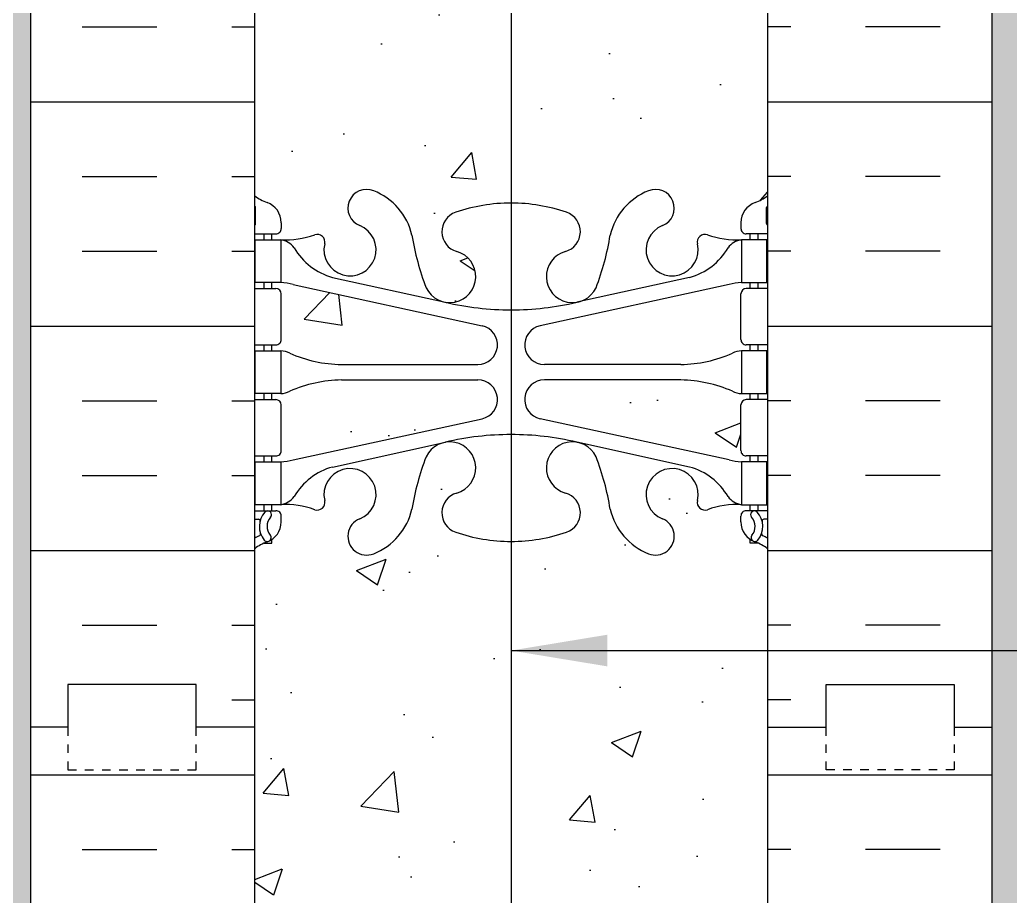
# Model space of a CAD drawing. Header units: inches. Extents: x -9 to 44, y 201.4 to 266.9.
# Drawn here: x 11.52 to 23.11, y 226.96 to 237.21 of the extents above; entities that cross this region are included whole.
import ezdxf

# ---------------------------------------------------------------- set-up
doc = ezdxf.new("R2010")
doc.units = ezdxf.units.IN
doc.header["$LTSCALE"] = 0.5
doc.header["$MEASUREMENT"] = 0
doc.linetypes.add('DASHED2', pattern=[0.375, 0.25, -0.125])
for name, color, linetype in [('HATCH', 12, 'Continuous'), ('line25', 2, 'Continuous'), ('LINE3', 3, 'Continuous'), ('LINE50', 5, 'Continuous'), ('LINE9', 9, 'Continuous'), ('TEXT', 4, 'Continuous'), ('Web_Edge', 9, 'Continuous')]:
    doc.layers.add(name, color=color, linetype=linetype)
doc.styles.add('DIM', font='romans.shx', dxfattribs={"width": 0.7})
doc.dimstyles.new('ext', dxfattribs={"dimscale": 12, "dimtxt": 0.09375, "dimasz": 0.09375, "dimexe": 0.09375, "dimexo": 0.0625, "dimgap": 0.0625, "dimtad": 0, "dimjust": 1, "dimdec": 1, "dimzin": 3, "dimdsep": 46, "dimlunit": 4, "dimtxsty": 'DIM', "dimcen": 0.09, "dimdle": 0.09375, "dimclrt": 4, "dimadec": 0, "dimazin": 0, "dimtfac": 1, "dimtdec": 1, "dimtmove": 2, "dimatfit": 3, "dimfxl": 0, "dimfrac": 2, "dimtolj": 1, "dimtzin": 0, "dimarcsym": 0})
pattern_1 = [(50, (0, 0), (3.586300913003767, -0.3137606749129755), [0.375, -4.125]), (355, (0, 0), (-0.693756668065, 3.760960668500059), [0.3, -3.3]), (100.4514, (0.2988584, -0.0261467), (2.892546908570108, 3.447197710304768), [0.31870095, -3.50571056]), (46.18420000000001, (0, 1), (5.336205243128222, -0.8275950716450904), [0.5625, -6.1875]), (96.6356, (0.444683725, 0.931033465), (4.673313527743517, 4.870589354502209), [0.47805144, -5.258565]), (351.1842, (0, 1), (4.673309725668136, 4.870593004626623), [0.45, -4.95]), (21, (0.5, 0.75), (2.984535260592308, -2.013094453326694), [0.375, -4.125]), (326.0000000000001, (0.5, 0.75), (1.216576659607909, 3.625750225234265), [0.3, -3.3]), (71.4514, (0.748711165, 0.58224197), (4.20111314290745, 1.612652483549762), [0.31870095, -3.50571056]), (37.50000000000001, (0, 0), (0.06079927658645334, 1.664469269156557), [0, -3.26, 0, -3.35, 0, -3.3125]), (7.499999999999999, (0, 0), (1.315347687210743, 1.972058559411801), [0, -1.91, 0, -3.185, 0, -1.2625]), (327.5, (-1.115, 0), (2.669112180862045, -0.112774358671899), [0, -1.25, 0, -3.9, 0, -5.175]), (317.5, (-1.615, 0), (2.915930846711931, 0.5005249116615882), [0, -1.625, 0, -2.59, 0, -3.675])]

msp = doc.modelspace()

# ---------------------------------------------------------------- hatches: boundary and pattern name
at = {"layer": 'HATCH'}
h = msp.add_hatch(dxfattribs=at)
h.set_pattern_fill('INSUL', color=256, scale=7, style=0)
h.set_pattern_definition([(0, (0, 0), (0, 2.625), []), (0, (0, 0.875), (0, 2.625), [0.875, -0.875]), (0, (0, 1.75), (0, 2.625), [0.875, -0.875])])
h.paths.add_polyline_path([(14.2716874143037, 246.9325001422332), (13.5841874143037, 246.9325001422332), (13.5841874143037, 246.4325001422332), (12.0841874143037, 246.4325001422332), (12.0841874143037, 246.9325001422332), (11.6466874143037, 246.9325001422332), (11.6466874143037, 245.1386400803968), (13.32397623604494, 245.1385816268211), (13.54822158977237, 245.0574232293388), (13.32435109384077, 244.9762050959311), (11.6466874143037, 244.9762380413659), (11.6466874143037, 228.9325001422332), (12.0841874143037, 228.9325001422332), (12.0841874143037, 229.4325001422332), (13.5841874143037, 229.4325001422332), (13.5841874143037, 228.9325001422332), (14.2716874143037, 228.9325001422332)])
h.paths.add_polyline_path([(11.6466874143037, 221.4962913877395), (14.2716874143037, 221.4962913877395), (14.2716874143037, 228.9325001422332), (13.5841874143037, 228.9325001422332), (13.5841874143037, 228.4325001422332), (12.0841874143037, 228.4325001422332), (12.0841874143037, 228.9325001422332), (11.6466874143037, 228.9325001422332)])
h = msp.add_hatch(dxfattribs=at)
h.set_pattern_fill('INSUL', color=256, scale=7, style=0)
h.set_pattern_definition([(179.9999999999556, (34.54337482842845, -1.338662514172029e-11), (2.032864111499763e-12, 2.625), []), (179.9999999999556, (34.54337482842913, 0.8749999999866134), (2.032864111499763e-12, 2.625), [0.875, -0.875]), (179.9999999999556, (34.54337482842981, 1.749999999986613), (2.032864111499763e-12, 2.625), [0.875, -0.875])])
h.paths.add_polyline_path([(20.27168741431599, 246.9325001422309), (20.95918741431599, 246.9325001422303), (20.9591874143156, 246.4325001422303), (22.4591874143156, 246.4325001422291), (22.45918741431598, 246.9325001422291), (22.89668741431598, 246.9325001422288), (22.8966874143146, 245.1386400803925), (21.21939859257336, 245.1385816268181), (20.99515323884587, 245.0574232293359), (21.2190237347774, 244.9762050959281), (22.89668741431447, 244.9762380413615), (22.89668741430205, 228.9325001422288), (22.45918741430205, 228.9325001422292), (22.45918741430243, 229.4325001422292), (20.95918741430243, 229.4325001422303), (20.95918741430205, 228.9325001422303), (20.27168741430205, 228.9325001422308)])
h.paths.add_polyline_path([(22.89668741429629, 221.4962913877351), (20.27168741429629, 221.4962913877372), (20.27168741430205, 228.9325001422309), (20.95918741430205, 228.9325001422303), (20.95918741430166, 228.4325001422303), (22.45918741430166, 228.4325001422291), (22.45918741430205, 228.9325001422291), (22.89668741430205, 228.9325001422288)])
h = msp.add_hatch(dxfattribs=at)
h.set_pattern_fill('AR-CONC', color=256, scale=0.5, style=0)
h.set_pattern_definition(pattern_1)
h.paths.add_polyline_path([(17.66081619905147, 232.9963273977665, 0.8972920715073299), (17.61144867134801, 232.5416880263099), (19.82268391800592, 232.0601300712912, 0.03653717785633356), (19.96668379417481, 232.0363273977668), (20.07168379412663, 232.0363273977668), (20.07168379412208, 232.1063273977667), (20.02418379416697, 232.1063273977666, -0.414213562373095), (19.96168379416697, 232.1688273977666), (19.96168379416697, 232.7038273977667, -0.4142135623730952), (20.02418379416697, 232.7663273977667), (20.07168379407933, 232.7663273977667), (20.07168379407479, 232.8363273977666), (19.97492930426334, 232.8363273977666, -0.134255935340447), (19.86308165161604, 232.8646564238029, 0.09784354240386217), (19.25695783408743, 232.9963273977666)])
h.paths.add_polyline_path([(17.61144867134801, 233.6309667692234, 0.8972920715104113), (17.66081619905147, 233.1763273977665), (19.25695783408976, 233.1763273977666, 0.09784354240360632), (19.86308165161667, 233.3079983717307, -0.1342559353395519), (19.97492930426329, 233.3363273977666), (20.0716837940425, 233.3363273977666), (20.07168379403795, 233.4063273977667), (20.02418379416697, 233.4063273977667, -0.414213562375226), (19.96168379416652, 233.4688273977667), (19.96168379416652, 234.0038273977667, -0.4142135623730952), (20.02418379416652, 234.0663273977667), (20.0716837939952, 234.0663273977667), (20.07168379399066, 234.1363273977666), (19.96668379417581, 234.1363273977666, 0.03653717785723123), (19.8226839180034, 234.1125247242415)])
h.paths.add_polyline_path([(16.88255862955596, 233.1763273977665, 0.8972920715104126), (16.93192615725941, 233.6309667692234), (14.7206909106015, 234.112524724242, 0.03653717785652821), (14.57669103443185, 234.1363273977666), (14.47169103461677, 234.1363273977666), (14.47169103461222, 234.0663273977667), (14.51919103444091, 234.0663273977667, -0.4142135623730952), (14.58169103444091, 234.0038273977667), (14.58169103444091, 233.4688273977667, -0.414213562375226), (14.51919103444045, 233.4063273977667), (14.47169103456947, 233.4063273977666), (14.47169103456493, 233.3363273977666), (14.56844552434446, 233.3363273977666, -0.1342559353400082), (14.68029317699139, 233.3079983717303, 0.09784354240385121), (15.28641699451993, 233.1763273977666)])
h.paths.add_polyline_path([(16.93192615725941, 232.5416880263099, 0.8972920715073299), (16.88255862955596, 232.9963273977665), (15.28641699451767, 232.9963273977666, 0.09784354240360385), (14.68029317699077, 232.8646564238025, -0.1342559353395025), (14.56844552434419, 232.8363273977666), (14.47169103453264, 232.8363273977666), (14.47169103452809, 232.7663273977666), (14.51919103444045, 232.7663273977667, -0.4142135623730952), (14.58169103444045, 232.7038273977667), (14.58169103444045, 232.1688273977666, -0.414213562373095), (14.51919103444045, 232.1063273977666), (14.47169103448535, 232.1063273977666), (14.4716910344808, 232.0363273977667), (14.57669103443261, 232.0363273977668, 0.0365371778570482), (14.72069091060429, 232.0601300712918)])
h.paths.add_polyline_path([(17.27168743117547, 240.7993591515648, -0.08275514959355061), (16.62309425593201, 240.9074482353446, -0.73559254223467), (16.6358791263668, 241.3654948124846, 0.9554715930981074), (16.49759514240059, 241.9589647477725), (16.47797681042085, 241.9546533550669, 0.223253087072501), (16.27764902704272, 241.7897995041324, 0.05315652255498755), (16.111809572825, 241.1757178722162, -0.2443795113559491), (15.66340170001807, 240.6549609677652, -1), (15.49997312858916, 241.0634840418269, 2.182094824738835), (15.08989297472422, 241.276393473276, -0.6014354320977948), (14.97038950449871, 241.1715101308527, 0.1004604156424614), (14.57669103443015, 241.2286728866998), (14.47169103464996, 241.2286728866997), (14.47169103465451, 241.1586728866997), (14.51919103444, 241.1586728866997, -0.4142135623864142), (14.58169103444, 241.0961728866969), (14.58169103443636, 241.0286728866807, -0.317837245170933), (14.41502436777303, 240.7929706263054, 0.08241458984435955), (14.2716874143037, 240.7138641497363), (14.2716874143037, 235.1511361347301, 0.08241458984435009), (14.41502436777301, 235.0720296581609, -0.3178372451770838), (14.58169103443636, 234.8363273977801), (14.58169103444, 234.7688273977695, -0.4142135623864142), (14.51919103444, 234.7063273977666), (14.47169103465451, 234.7063273977666), (14.47169103464996, 234.6363273977666), (14.5766910344302, 234.6363273977666, 0.100460415642616), (14.97038950449933, 234.6934901536139, -0.6014354320937474), (15.08989297472407, 234.5886068111904, 2.182094824737791), (15.49997312858923, 234.8015162426395, -1), (15.6634017000181, 235.2100393167011, -0.2443795113575919), (16.11180957282607, 234.6892824122456, 0.05315652255460317), (16.27764902704266, 234.0752007803338, 0.2232530870729076), (16.47797681042134, 233.9103469293994), (16.49759514237331, 233.9060355366998, 0.9554715931262864), (16.63587912636703, 234.4995054719822, -0.7355925422339569), (16.62309425593291, 234.9575520491221, -0.08275514892821964), (17.27168742588999, 235.0656411329015)])
h.paths.add_polyline_path([(20.2716874143037, 240.7138641497363, 0.08241458984434617), (20.1283504608344, 240.7929706263054, -0.317837245177038), (19.96168379417107, 241.0286728866863), (19.96168379416743, 241.0961728866969, -0.4142135623864142), (20.02418379416743, 241.1586728866997), (20.07168379395291, 241.1586728866997), (20.07168379395746, 241.2286728866998), (19.96668379417711, 241.2286728866998, 0.1004604156425892), (19.57298532410809, 241.1715101308524, -0.6014354320938642), (19.45348185388335, 241.276393473276, 2.182094824737785), (19.0434017000182, 241.0634840418269, -1), (18.87997312858933, 240.6549609677652, -0.244379511357592), (18.43156525578136, 241.1757178722208, 0.0531565225546031), (18.26572580156477, 241.7897995041326, 0.2232530870728768), (18.06539801818611, 241.9546533550669), (18.04577968623395, 241.9589647477666, 0.9554715931257719), (17.90749570224041, 241.3654948124841, -0.7355925422341094), (17.92028057267452, 240.9074482353442, -0.08275514534660662), (17.27168743117547, 240.7993591515648), (17.27168742588999, 235.0656411329015, -0.08275514601193315), (17.92028057267541, 234.9575520491218, -0.7355925422346679), (17.90749570224063, 234.4995054719818, 0.9554715930981356), (18.04577968620685, 233.9060355366938), (18.06539801818655, 233.9103469293995, 0.2232530870725242), (18.26572580156471, 234.0752007803339, 0.05315652255498299), (18.43156525578242, 234.6892824122501, -0.2443795113559711), (18.87997312858937, 235.2100393167011, -1), (19.04340170001826, 234.8015162426395, 2.182094824738853), (19.45348185388321, 234.5886068111903, -0.6014354320978721), (19.57298532410873, 234.6934901536137, 0.1004604156424578), (19.96668379417727, 234.6363273977666), (20.07168379395747, 234.6363273977666), (20.07168379395291, 234.7063273977666), (20.02418379416743, 234.7063273977666, -0.4142135623864142), (19.96168379416743, 234.7688273977695), (19.96168379417107, 234.8363273977857, -0.3178372451709339), (20.12835046083439, 235.0720296581609, 0.08241458984433751), (20.2716874143037, 235.1511361347301)])
h = msp.add_hatch(dxfattribs=at)
h.set_pattern_fill('AR-SAND', color=256, scale=0.25, style=0)
h.set_pattern_definition([(37.50000000000001, (0, 0), (-0.01574833952740204, 0.4817059422532897), [0, -0.38, 0, -0.425, 0, -0.40625]), (7.499999999999999, (0, 0), (0.4424441763169318, 0.7055365163074351), [0, -0.205, 0, -0.3425, 0, -0.13125]), (327.5, (-0.3075, 0), (0.7785354654378738, 0.001414763384241124), [0, -0.125, 0, -0.45, 0, -0.5875]), (317.5, (-0.3075, 0), (0.7515316511430733, 0.2194188912335623), [0, -0.0625, 0, -0.295, 0, -0.3375])])
h.paths.add_polyline_path([(11.14668741430364, 221.4962913877395), (11.6466874143037, 221.4962913877395), (11.6466874143037, 241.5775393157304), (11.14668741430368, 241.5775393157304)])
h = msp.add_hatch(dxfattribs=at)
h.set_pattern_fill('AR-SAND', color=256, scale=0.25, style=0)
h.set_pattern_definition([(142.5, (34.5433748286074, 0), (0.01574833952740204, 0.4817059422532897), [0, -0.38, 0, -0.425, 0, -0.40625]), (172.5, (34.5433748286074, 0), (-0.4424441763169318, 0.7055365163074351), [0, -0.205, 0, -0.3425, 0, -0.13125]), (212.5, (34.8508748286074, 0), (-0.7785354654378738, 0.001414763384241124), [0, -0.125, 0, -0.45, 0, -0.5875]), (222.5, (34.8508748286074, 0), (-0.7515316511430733, 0.2194188912335623), [0, -0.0625, 0, -0.295, 0, -0.3375])])
h.paths.add_polyline_path([(23.39668741430376, 221.4962913877395), (22.8966874143037, 221.4962913877395), (22.8966874143037, 241.5775393157304), (23.39668741430372, 241.5775393157304)])
h = msp.add_hatch(dxfattribs=at)
h.set_pattern_fill('AR-CONC', color=256, scale=0.5, style=0)
h.set_pattern_definition(pattern_1)
h.paths.add_polyline_path([(18.43156525578136, 223.1757178722208, 0.0531565225546031), (18.26572580156477, 223.7897995041326, 0.2232530870728768), (18.06539801818611, 223.9546533550669), (18.04577968623395, 223.9589647477666, 0.9554715931257719), (17.90749570224041, 223.3654948124841, -0.7355925422341086), (17.92028057267452, 222.9074482353442, -0.08275514743491538), (17.27168741458263, 222.7993591515648), (17.27168741430325, 222.4962913877395), (17.27168741430325, 221.4962913877395), (17.27168741430325, 220.4962913877395), (18.27168741430324, 221.4962913877395), (20.2716874143037, 221.4962913877395), (20.2716874143037, 222.7138641497363, 0.08241458984435192), (20.1283504608344, 222.7929706263054, -0.3178372451770381), (19.96168379417107, 223.0286728866863), (19.96168379416743, 223.0961728866969, -0.4142135623864142), (20.02418379416743, 223.1586728866997), (20.07168379395291, 223.1586728866997), (20.07168379395746, 223.2286728866998), (19.96668379417724, 223.2286728866998, 0.1004604156425981), (19.57298532410817, 223.1715101308525, -0.6014354320940791), (19.45348185388335, 223.276393473276, 2.182094824737785), (19.0434017000182, 223.0634840418269, -1), (18.87997312858933, 222.6549609677652, -0.244379511357592)])
h.paths.add_polyline_path([(15.49997312858916, 223.0634840418269, 2.182094824738835), (15.08989297472422, 223.276393473276, -0.6014354320977948), (14.97038950449871, 223.1715101308527, 0.1004604156424618), (14.57669103443015, 223.2286728866998), (14.47169103464996, 223.2286728866998), (14.47169103465451, 223.1586728866997), (14.51919103444, 223.1586728866997, -0.4142135623864142), (14.58169103444, 223.0961728866969), (14.58169103443636, 223.0286728866807, -0.317837245170933), (14.41502436777303, 222.7929706263054, 0.08241458984435908), (14.2716874143037, 222.7138641497363), (14.2716874143037, 221.4962913877395), (16.27168741430324, 221.4962913877395), (17.27168741430326, 222.4962913877395), (17.27168741458263, 222.7993591515648, -0.08275514750524185), (16.62309425593201, 222.9074482353446, -0.73559254223467), (16.6358791263668, 223.3654948124846, 0.9554715930979162), (16.4975951424006, 223.9589647477725), (16.47797681042075, 223.9546533550668, 0.2232530870724099), (16.27764902704272, 223.7897995041324, 0.0531565225549827), (16.11180957282501, 223.1757178722163, -0.2443795113559705), (15.66340170001806, 222.6549609677652, -1)])
h.paths.add_polyline_path([(15.28641699451767, 224.6886728866998, 0.0978435424036046), (14.68029317699077, 224.5570019127357, -0.1342559353394532), (14.56844552434423, 224.5286728866998), (14.47169103456492, 224.5286728866998), (14.47169103456947, 224.4586728866997), (14.51919103444045, 224.4586728866997, -0.414213562375226), (14.58169103444091, 224.3961728866997), (14.58169103444091, 223.8611728866997, -0.4142135623730952), (14.51919103444091, 223.7986728866997), (14.47169103461222, 223.7986728866996), (14.47169103461677, 223.7286728866998), (14.57669103443158, 223.7286728866998, 0.0365371778572646), (14.72069091060412, 223.7524755602249), (16.93192615725941, 224.234033515243, 0.8972920715104113), (16.88255862955596, 224.6886728866998)])
h.paths.add_polyline_path([(14.7206909106015, 225.8048702131752, 0.03653717785633356), (14.57669103443261, 225.8286728866996), (14.4716910344808, 225.8286728866996), (14.47169103448535, 225.7586728866997), (14.51919103444045, 225.7586728866997, -0.414213562373095), (14.58169103444045, 225.6961728866997), (14.58169103444045, 225.1611728866997, -0.4142135623730952), (14.51919103444045, 225.0986728866997), (14.47169103452809, 225.0986728866997), (14.47169103453264, 225.0286728866997), (14.56844552434417, 225.0286728866998, -0.1342559353403462), (14.68029317699138, 225.0003438606635, 0.0978435424038827), (15.28641699452013, 224.8686728866997), (16.88255862955596, 224.8686728866998, 0.8972920715073299), (16.93192615725941, 225.3233122581565)])
h.paths.add_polyline_path([(19.86308165161643, 225.0003438606637, -0.1342559353415107), (19.97492930426468, 225.0286728866998), (20.07168379407479, 225.0286728866998), (20.07168379407933, 225.0986728866996), (20.02418379416697, 225.0986728866997, -0.4142135623730952), (19.96168379416697, 225.1611728866997), (19.96168379416697, 225.6961728866997, -0.414213562373095), (20.02418379416697, 225.7586728866997), (20.07168379412208, 225.7586728866997), (20.07168379412662, 225.8286728866996), (19.96668379417481, 225.8286728866996, 0.03653717785704776), (19.82268391800314, 225.8048702131746), (17.61144867134801, 225.3233122581565, 0.8972920715073299), (17.66081619905147, 224.8686728866998), (19.25695783408976, 224.8686728866997, 0.09784354240356295)])
h.paths.add_polyline_path([(19.82268391800592, 223.7524755602243, 0.03653717785653265), (19.9666837941756, 223.7286728866998), (20.07168379399066, 223.7286728866998), (20.07168379399521, 223.7986728866996), (20.02418379416652, 223.7986728866997, -0.4142135623730952), (19.96168379416652, 223.8611728866997), (19.96168379416652, 224.3961728866997, -0.414213562375226), (20.02418379416697, 224.4586728866997), (20.07168379403795, 224.4586728866996), (20.0716837940425, 224.5286728866997), (19.97492930426306, 224.5286728866998, -0.1342559353401151), (19.86308165161604, 224.557001912736, 0.09784354240385484), (19.25695783408748, 224.6886728866998), (17.66081619905147, 224.6886728866998, 0.8972920715104126), (17.61144867134801, 224.234033515243)])
h.paths.add_polyline_path([(18.87997312858936, 226.9023848056343, -1), (19.04340170001826, 226.4938617315726, 2.182094824738824), (19.45348185388321, 226.2809523001235, -0.6014354320975683), (19.57298532410868, 226.3858356425469, 0.1004604156419475), (19.9666837941752, 226.3286728866996), (20.07168379416028, 226.3286728866996), (20.07168379416483, 226.3986728866996), (20.02418379416697, 226.3986728866996, -0.4142135623864142), (19.96168379416697, 226.4611728867024), (19.96168379417061, 226.5286728867186, -0.2490694201739152), (20.07168379418665, 226.7357960384825), (20.07168379418939, 226.7775220984066), (20.16168379418993, 226.7775220983998, 0.06439757034049841), (20.2716874143037, 226.8434816236634), (20.2716874143037, 231.021518660803, 0.06439757034049999), (20.16168379418993, 231.0874781860666), (20.07168379418938, 231.0874781860597), (20.07168379418665, 231.1292042459839, -0.2490694201798397), (19.96168379417061, 231.3363273977533), (19.96168379416697, 231.4038273977639, -0.4142135623864142), (20.02418379416697, 231.4663273977668), (20.07168379416483, 231.4663273977668), (20.07168379416028, 231.5363273977667), (19.96668379417481, 231.5363273977668, 0.1004604156421335), (19.57298532410762, 231.4791646419191, -0.6014354320919084), (19.45348185388335, 231.5840479843428, 2.182094824737791), (19.0434017000182, 231.3711385528937, -1), (18.87997312858933, 230.9626154788321, -0.2443795113575929), (18.43156525578136, 231.4833723832876, 0.05315652255460317), (18.26572580156477, 232.0974540151994, 0.2232530870729128), (18.06539801818608, 232.2623078661338), (18.04577968623411, 232.2666192588334, 0.9554715931271572), (17.9074957022404, 231.673149323551, -0.7355925422337941), (17.92028057267445, 231.2151027464111, -0.08275514647107503), (17.27168742224083, 231.1070136626317), (17.27168741823179, 226.7579866218346, -0.08275514697576399), (17.92028057267541, 226.6498975380549, -0.7355925422346691), (17.90749570224063, 226.1918509609149, 0.9554715930979162), (18.04577968620682, 225.598381025627), (18.06539801818668, 225.6026924183327, 0.2232530870724099), (18.26572580156471, 225.7675462692671, 0.05315652255498537), (18.43156525578242, 226.3816279011833, -0.2443795113559502)])
h.paths.add_polyline_path([(17.27168742224083, 231.1070136626317, -0.08275514846907023), (16.62309425593202, 231.2151027464114, -0.7355925422346691), (16.6358791263668, 231.6731493235514, 0.9554715930981356), (16.49759514240058, 232.2666192588394), (16.47797681042088, 232.2623078661337, 0.2232530870725242), (16.27764902704272, 232.0974540151993, 0.05315652255498288), (16.11180957282501, 231.4833723832831, -0.2443795113559702), (15.66340170001806, 230.9626154788321, -1), (15.49997312858916, 231.3711385528937, 2.182094824738841), (15.08989297472422, 231.5840479843429, -0.6014354320977324), (14.97038950449872, 231.4791646419195, 0.1004604156419444), (14.57669103443221, 231.5363273977668), (14.47169103444715, 231.5363273977668), (14.4716910344426, 231.4663273977668), (14.51919103444045, 231.4663273977668, -0.4142135623864142), (14.58169103444045, 231.4038273977639), (14.58169103443682, 231.3363273977477, -0.2490694201739149), (14.47169103442077, 231.1292042459839), (14.47169103441804, 231.0874781860597), (14.38169103441749, 231.0874781860666, 0.06439757034051823), (14.2716874143037, 231.0215186608029), (14.2716874143037, 226.8434816236634, 0.06439757034049484), (14.38169103441744, 226.7775220983998), (14.47169103441804, 226.7775220984066), (14.47169103442077, 226.7357960384825, -0.2490694201798391), (14.58169103443682, 226.528672886713), (14.58169103444045, 226.4611728867024, -0.4142135623864142), (14.51919103444045, 226.3986728866996), (14.4716910344426, 226.3986728866996), (14.47169103444715, 226.3286728866996), (14.57669103443261, 226.3286728866996, 0.100460415642117), (14.97038950449975, 226.3858356425472, -0.6014354320921211), (15.08989297472407, 226.2809523001235, 2.182094824737787), (15.49997312858923, 226.4938617315726, -1), (15.6634017000181, 226.9023848056343, -0.2443795113575918), (16.11180957282607, 226.3816279011787, 0.05315652255460306), (16.27764902704266, 225.7675462692669, 0.2232530870728768), (16.47797681042132, 225.6026924183326), (16.49759514237347, 225.5983810256329, 0.9554715931257719), (16.63587912636702, 226.1918509609154, -0.7355925422339552), (16.62309425593291, 226.6498975380552, -0.08275514796438949), (17.27168741823179, 226.7579866218346)])
h.paths.add_polyline_path([(16.74071610922631, 225.8982665171904, -1), (16.36571610922631, 225.8982665171904, -1)], flags=16)

# ---------------------------------------------------------------- linework, layer by layer
at = {"layer": 'line25'}
for p, q in [((14.2716874143037, 221.4962913877395), (14.2716874143037, 246.9325001422332)), ((20.2716874143037, 246.9325001422332), (20.2716874143037, 221.4962913877395))]:
    msp.add_line(p, q, dxfattribs=at)
at = {"layer": 'LINE3'}
msp.add_line((17.27168744328191, 253.9325004139039), (17.27168741430325, 222.4962913877395), dxfattribs=at)
at = {"layer": 'LINE50'}
for p, q in [((11.6466874143037, 246.9325001422332), (11.6466874143037, 221.4962913877395)), ((22.8966874143037, 246.9325001422332), (22.8966874143037, 221.4962913877395))]:
    msp.add_line(p, q, dxfattribs=at)
for points in [[(14.2716874143037, 228.9325001422332), (13.5841874143037, 228.9325001422332), (13.5841874143037, 229.4325001422332), (12.0841874143037, 229.4325001422332), (12.0841874143037, 228.9325001422332), (11.6466874143037, 228.9325001422332)], [(20.2716874143037, 228.9325001422332), (20.9591874143037, 228.9325001422332), (20.9591874143037, 229.4325001422332), (22.4591874143037, 229.4325001422332), (22.4591874143037, 228.9325001422332), (22.8966874143037, 228.9325001422332)]]:
    msp.add_lwpolyline(points, dxfattribs=at)
at = {"layer": 'LINE9', "linetype": 'DASHED2', "ltscale": 0.15}
for points in [[(12.0841874143037, 228.9325001422332), (12.0841874143037, 228.9325001422332), (12.0841874143037, 228.4325001422332), (13.5841874143037, 228.4325001422332), (13.5841874143037, 228.9325001422332), (13.5841874143037, 228.9325001422332)], [(22.4591874143037, 228.9325001422332), (22.4591874143037, 228.9325001422332), (22.4591874143037, 228.4325001422332), (20.9591874143037, 228.4325001422332), (20.9591874143037, 228.9325001422332), (20.9591874143037, 228.9325001422332)]]:
    msp.add_lwpolyline(points, dxfattribs=at)
at = {"layer": 'Web_Edge'}
for p, q in [((14.28169103470221, 234.8263273977653), (14.28169103471721, 235.0123974561418)), ((20.26168379390522, 234.8263273977653), (20.26168379389021, 235.0123974561418)), ((14.58169103443636, 234.8363273977857), (14.58169103444, 234.7688273977695)), ((19.96168379417107, 234.8363273977857), (19.96168379416743, 234.7688273977695)), ((14.27168741430371, 234.7063273977666), (14.51919103444, 234.7063273977666)), ((14.38169103441699, 234.6363273977666), (14.38169103441699, 234.7063273977666)), ((14.47169103464996, 234.6363273977666), (14.47169103465451, 234.7063273977666)), ((20.27168741430371, 234.7063273977666), (20.02418379416743, 234.7063273977666)), ((20.07168379395746, 234.6363273977666), (20.07168379395291, 234.7063273977666)), ((20.16168379419044, 234.6363273977666), (20.16168379419044, 234.7063273977666)), ((15.18169103448174, 234.1952231892487), (16.50354660331261, 233.904727622994)), ((19.36168379412568, 234.1952231892487), (18.03982822529481, 233.904727622994)), ((14.27168741430371, 234.0663273977667), (14.51919103444091, 234.0663273977667)), ((14.38169103441699, 234.0663273977667), (14.38169103441699, 234.1363273977666)), ((14.47169103461222, 234.0663273977666), (14.47169103461677, 234.1363273977666)), ((14.7206909106015, 234.112524724242), (16.93192615725941, 233.6309667692234)), ((19.82268391800592, 234.112524724242), (17.61144867134801, 233.6309667692234)), ((20.27168741430371, 234.0663273977667), (20.02418379416652, 234.0663273977667)), ((20.07168379399521, 234.0663273977666), (20.07168379399066, 234.1363273977666)), ((20.16168379419044, 234.0663273977667), (20.16168379419044, 234.1363273977666)), ((14.58169103444091, 233.4688273977667), (14.58169103444091, 234.0038273977667)), ((19.96168379416652, 233.4688273977667), (19.96168379416652, 234.0038273977667)), ((14.27168741430371, 233.4063273977668), (14.51919103444045, 233.4063273977667)), ((14.38169103441699, 233.3363273977666), (14.38169103441699, 233.4063273977667)), ((14.47169103456493, 233.3363273977666), (14.47169103456947, 233.4063273977666)), ((20.27168741430371, 233.4063273977668), (20.02418379416697, 233.4063273977667)), ((20.0716837940425, 233.3363273977666), (20.07168379403795, 233.4063273977666)), ((20.16168379419044, 233.3363273977666), (20.16168379419044, 233.4063273977667)), ((15.28641699451767, 233.1763273977666), (16.88255862955596, 233.1763273977665)), ((19.25695783408976, 233.1763273977666), (17.66081619905147, 233.1763273977665)), ((15.28641699451767, 232.9963273977666), (16.88255862955596, 232.9963273977665)), ((19.25695783408976, 232.9963273977666), (17.66081619905147, 232.9963273977665)), ((14.27168741430371, 232.7663273977667), (14.51919103444045, 232.7663273977667)), ((14.38169103441699, 232.7663273977666), (14.38169103441699, 232.8363273977666)), ((14.47169103452809, 232.7663273977667), (14.47169103453264, 232.8363273977666)), ((20.27168741430371, 232.7663273977667), (20.02418379416697, 232.7663273977667)), ((20.07168379407933, 232.7663273977667), (20.07168379407479, 232.8363273977666)), ((20.16168379419044, 232.7663273977666), (20.16168379419044, 232.8363273977666)), ((14.58169103444045, 232.1688273977666), (14.58169103444045, 232.7038273977667)), ((19.96168379416697, 232.1688273977666), (19.96168379416697, 232.7038273977667)), ((14.7206909106015, 232.0601300712912), (16.93192615725941, 232.5416880263099)), ((19.82268391800592, 232.0601300712912), (17.61144867134801, 232.5416880263099)), ((15.18169103448174, 231.9774316062845), (16.50354660331261, 232.2679271725392)), ((19.36168379412568, 231.9774316062845), (18.03982822529481, 232.2679271725392)), ((14.27168741430371, 232.1063273977668), (14.51919103444045, 232.1063273977666)), ((14.38169103441744, 232.0363273977668), (14.38169103441744, 232.1063273977667)), ((14.4716910344808, 232.0363273977668), (14.47169103448535, 232.1063273977666)), ((20.27168741430371, 232.1063273977668), (20.02418379416697, 232.1063273977666)), ((20.07168379412663, 232.0363273977668), (20.07168379412208, 232.1063273977666)), ((20.16168379418998, 232.0363273977668), (20.16168379418998, 232.1063273977667)), ((14.38169103441744, 231.4663273977668), (14.38169103441744, 231.5363273977668)), ((14.4716910344426, 231.4663273977668), (14.47169103444715, 231.5363273977668)), ((20.07168379416483, 231.4663273977668), (20.07168379416028, 231.5363273977668)), ((20.16168379418998, 231.4663273977668), (20.16168379418998, 231.5363273977668)), ((14.27168741430371, 231.4663273977667), (14.51919103444045, 231.4663273977668)), ((14.58169103443682, 231.3363273977477), (14.58169103444045, 231.4038273977639)), ((19.96168379417061, 231.3363273977477), (19.96168379416697, 231.4038273977639)), ((20.27168741430371, 231.4663273977667), (20.02418379416697, 231.4663273977668)), ((14.27168741430371, 231.3663273977668), (14.31356657082627, 231.3663273977667)), ((20.27168741430371, 231.3663273977668), (20.22980825778116, 231.3663273977667)), ((14.38169103441744, 231.0874781860666), (14.47169103441804, 231.0874781860597)), ((14.47169103441804, 231.0874781860597), (14.47169103442077, 231.1292042459839)), ((20.07168379418938, 231.0874781860597), (20.07168379418665, 231.1292042459839)), ((20.16168379418998, 231.0874781860666), (20.07168379418938, 231.0874781860597))]:
    msp.add_line(p, q, dxfattribs=at)
for points in [[(14.27669103460205, 234.6363273977666), (14.57669103460223, 234.6363273977666), (14.57669103460223, 234.1363273977666), (14.27669103460205, 234.1363273977666)], [(20.26668379400537, 234.6363273977666), (19.96668379400519, 234.6363273977666), (19.96668379400519, 234.1363273977666), (20.26668379400537, 234.1363273977666)], [(14.27669103451747, 233.3363273977666), (14.57669103451765, 233.3363273977666), (14.57669103451765, 232.8363273977666), (14.27669103451747, 232.8363273977666)], [(20.26668379408996, 233.3363273977666), (19.96668379408978, 233.3363273977666), (19.96668379408978, 232.8363273977666), (20.26668379408996, 232.8363273977666)], [(14.27669103443243, 232.0363273977668), (14.57669103443261, 232.0363273977668), (14.57669103443261, 231.5363273977668), (14.27669103443243, 231.5363273977668)], [(20.26668379417499, 232.0363273977668), (19.96668379417481, 232.0363273977668), (19.96668379417481, 231.5363273977668), (20.26668379417499, 231.5363273977668)]]:
    msp.add_lwpolyline(points, close=True, dxfattribs=at)
for centre, radius, start, end in [((15.58168741430366, 235.0057777796702), 0.22, 68.19625201055872, 248.1962520105583), ((15.38668741430349, 234.5183354753922), 0.745, 13.26522148387238, 68.19625201061353), ((19.15668741430393, 234.5183354753922), 0.745, 111.8037479893865, 166.7347785161276), ((18.96168741430377, 235.0057777796702), 0.22, 291.8037479894417, 111.8037479894413), ((14.58169103444637, 235.5434341789496), 0.5, 231.6833368004268, 250.528779364698), ((19.96168379416106, 235.5434341789496), 0.5, 289.471220635302, 308.3166631995733), ((14.58169103444637, 235.5434341789496), 0.6, 238.8906737236507, 238.9270490927652), ((14.26169103471678, 235.0123974561434), 0.02, 359.9999999952775, 58.92704909233834), ((14.33169103443636, 234.8363273977666), 0.25, 4.360973023723161e-09, 70.52877936469797), ((17.27168741430371, 233.0656411329015), 2, 90, 108.922963906354), ((17.27168741430371, 233.0656411329015), 2, 71.077036093646, 90), ((20.21168379417107, 234.8363273977666), 0.25, 109.471220635302, 179.999999995639), ((20.28168379389065, 235.0123974561434), 0.02, 121.0729509076617, 180.0000000047225), ((19.96168379416106, 235.5434341789496), 0.6, 301.0729509072348, 301.1093262763493), ((16.70092543493668, 234.7305227391752), 0.2400000000001666, 108.9229639064374, 254.2746540496554), ((17.84244939367075, 234.7305227391752), 0.2400000000001666, 285.7253459503446, 71.07703609356263), ((14.26169103470222, 234.8263273977668), 0.02, 299.9880245406596, 359.9999999955674), ((14.51919103444, 234.7688273977666), 0.0625, 270, 2.605510395054913e-09), ((15.38668741430349, 234.5183354753922), 0.305, 166.6795056680879, 68.19625201061353), ((19.15668741430393, 234.5183354753922), 0.305, 111.8037479893865, 13.32049433191205), ((20.02418379416743, 234.7688273977666), 0.0625, 179.9999999973945, 270), ((20.2816837939052, 234.8263273977668), 0.02, 180.0000000044326, 240.0119754593404), ((14.63272397858039, 235.634756318206), 1, 266.7878664379243, 289.9067031613391), ((14.53363269016138, 234.3900633545351), 0.25, 37.2776618347966, 80.0823022211798), ((15.00231428763512, 234.6093426151964), 0.09, 346.679505668108, 108.8651388026242), ((19.07465091475463, 235.1599958946921), 3, 189.027267407221, 201.1983899770584), ((15.4687239138528, 235.1599958946921), 3, 338.8016100229416, 350.9727325927791), ((19.54106054097231, 234.6093426151964), 0.09, 71.13486119737576, 193.320494331892), ((19.91065085002704, 235.634756318206), 1, 250.0932968386607, 273.2121335620757), ((20.00974213844604, 234.3900633545351), 0.25, 99.91769777882021, 142.7223381652034), ((15.38106244328522, 234.9182384320698), 0.75, 210.1549804662906, 254.5838091142812), ((16.55321610922631, 234.2059210282573), 0.3050000000005331, 205.3781731784818, 74.27465404970955), ((17.99015871938111, 234.2059210282573), 0.3050000000005331, 105.7253459502904, 334.6218268215182), ((19.16231238532221, 234.9182384320698), 0.75, 285.4161908857188, 329.8450195337094), ((14.51919103444091, 234.0038273977667), 0.0625, 0, 89.99999999997395), ((14.48604227347762, 233.1404444718473), 1, 76.42908795296448, 84.79906907891692), ((20.0573325551298, 233.1404444718473), 1, 95.2009309210831, 103.5709120470355), ((20.02418379416652, 234.0038273977667), 0.0625, 90.00000000002606, 180), ((17.27168741430417, 237.1717993315594), 3.356158198657953, 256.7691508398012, 270), ((17.27168741430326, 237.1717993315594), 3.356158198657953, 270, 283.2308491601987), ((16.88255862955596, 233.4063273977667), 0.23, 270, 77.6055086569842), ((17.66081619905147, 233.4063273977667), 0.23, 102.3944913430158, 270), ((14.51919103444091, 233.4688273977667), 0.0625, 269.9999999999739, 0), ((20.02418379416652, 233.4688273977667), 0.0625, 180, 270.000000000026), ((14.57256827943077, 233.1176437383772), 0.218722518258797, 60.49374658855777, 88.91995365505842), ((14.57256827943077, 233.1176437383772), 0.218722518258797, 60.49374658855777, 88.91995365505842), ((15.31656675533516, 234.7760433075214), 1.6, 246.5673388929689, 268.9202773152411), ((15.31656675533516, 234.7760433075214), 1.6, 246.5673388929689, 268.9202773152411), ((19.22680807327227, 234.7760433075214), 1.6, 271.0797226847589, 293.432661107031), ((19.22680807327227, 234.7760433075214), 1.6, 271.0797226847589, 293.432661107031), ((19.97080654917666, 233.1176437383772), 0.218722518258797, 91.08004634494156, 119.5062534114422), ((19.97080654917666, 233.1176437383772), 0.218722518258797, 91.08004634494156, 119.5062534114422), ((15.31656675533516, 231.3966114880118), 1.6, 91.07972268475895, 113.4326611070311), ((16.88255862955596, 232.7663273977665), 0.23, 282.3944913430159, 90), ((17.66081619905147, 232.7663273977665), 0.23, 90, 257.6055086569841), ((19.22680807327227, 231.3966114880118), 1.6, 66.56733889296893, 88.92027731524108), ((14.51919103444045, 232.7038273977667), 0.0625, 0, 89.99999999997395), ((14.57256827943077, 233.0550110571561), 0.218722518258797, 271.0800463449415, 299.5062534114423), ((19.97080654917666, 233.0550110571561), 0.218722518258797, 240.4937465885577, 268.9199536550585), ((20.02418379416697, 232.7038273977667), 0.0625, 90.00000000002606, 180), ((17.27168741430417, 229.0008554639739), 3.356158198657953, 90, 103.2308491601987), ((17.27168741430326, 229.0008554639739), 3.356158198657953, 76.76915083980126, 90), ((16.55321610922631, 231.9667337672759), 0.3050000000005331, 285.7253459502905, 154.6218268215182), ((17.99015871938111, 231.9667337672759), 0.3050000000005331, 25.3781731784818, 254.2746540497095), ((14.51919103444045, 232.1688273977666), 0.0625, 269.9999999999739, 0), ((19.07465091475463, 231.0126589008411), 3, 158.8016100229416, 170.972732592779), ((15.4687239138528, 231.0126589008411), 3, 9.027267407220949, 21.19838997705838), ((20.02418379416697, 232.1688273977666), 0.0625, 180, 270.000000000026), ((14.48604227347762, 233.0322103236859), 1, 275.2009309210831, 283.5709120470356), ((15.38106244328522, 231.2544163634634), 0.75, 105.4161908857188, 149.8450195337094), ((15.38668741430349, 231.654319320141), 0.305, 291.8037479893864, 193.3204943319121), ((19.15668741430393, 231.654319320141), 0.305, 346.6795056680879, 248.1962520106136), ((19.16231238532221, 231.2544163634634), 0.75, 30.15498046629059, 74.58380911428121), ((20.0573325551298, 233.0322103236859), 1, 256.4290879529645, 264.7990690789169), ((14.53363269016138, 231.7825914409981), 0.25, 279.9176977788202, 322.7223381652031), ((16.70092543493668, 231.442132056358), 0.2400000000001666, 105.7253459503446, 251.0770360935627), ((17.84244939367075, 231.442132056358), 0.2400000000001666, 288.9229639064373, 74.27465404965542), ((20.00974213844604, 231.7825914409981), 0.25, 217.2776618347964, 260.0823022211798), ((14.63272397858039, 230.5378984773272), 1, 70.0932968386607, 93.21213356207565), ((15.00231428763512, 231.5633121803369), 0.09, 251.1348611973758, 13.32049433189196), ((15.38668741430349, 231.654319320141), 0.745, 291.8037479893864, 346.7347785161276), ((19.15668741430393, 231.654319320141), 0.745, 193.2652214838724, 248.1962520106136), ((19.54106054097231, 231.5633121803369), 0.09, 166.679505668108, 288.8651388026242), ((19.91065085002704, 230.5378984773272), 1, 86.78786643792435, 109.9067031613391), ((14.57539844289188, 231.2817679914337), 0.25, 137.5391321572023, 219.8854880037448), ((14.42416203342084, 231.4201607240837), 0.04500000000006049, 317.5391321572815, 137.5391321569858), ((14.57539844289188, 231.2817679914337), 0.16, 137.5391321572419, 219.9999228010343), ((14.51919103444045, 231.4038273977668), 0.0625, 359.9999999973945, 90), ((15.58168741430366, 231.166877015863), 0.22, 111.8037479894413, 291.8037479894417), ((18.96168741430377, 231.166877015863), 0.22, 248.1962520105583, 68.19625201055872), ((20.02418379416697, 231.4038273977668), 0.0625, 90, 180.0000000026055), ((20.11921279518658, 231.4201607240837), 0.04500000000006049, 42.46086784301401, 222.4608678427185), ((19.96797638571555, 231.2817679914337), 0.16, 320.0000771989657, 42.46086784275812), ((19.96797638571555, 231.2817679914337), 0.25, 320.1145119962551, 42.46086784279774), ((14.31356657082627, 231.3463273977667), 0.02, 345.8459342042052, 90), ((14.33169103443682, 231.3363273977668), 0.25, 289.471220635302, 359.999999995639), ((20.21168379417061, 231.3363273977668), 0.25, 180.000000004361, 250.528779364698), ((20.22980825778116, 231.3463273977667), 0.02, 90, 194.1540657957948), ((14.58169103444682, 230.6292206165838), 0.6, 114.9252292854764, 121.1093262763858), ((14.32040122598058, 231.1914729051444), 0.02, 294.9252292852446, 19.20839779029703), ((14.41763207183733, 231.1508712980947), 0.04500919725234097, 218.5519993231398, 40.81210076662002), ((17.27168741430371, 233.1070136626317), 2, 251.077036093646, 270), ((17.27168741430371, 233.1070136626317), 2, 270, 288.922963906354), ((20.12574275677009, 231.1508712980947), 0.04500919725234097, 139.18789923338, 321.4480006768602), ((20.22297360262685, 231.1914729051444), 0.02, 160.791602209703, 245.0747707147554), ((19.96168379416061, 230.6292206165838), 0.6, 58.89067372361419, 65.07477071452358), ((14.58169103444682, 230.6292206165838), 0.5, 109.471220635302, 128.3166631996366), ((19.96168379416061, 230.6292206165838), 0.5, 51.6833368003634, 70.52877936469797)]:
    msp.add_arc(centre, radius, start, end, dxfattribs=at)

# ---------------------------------------------------------------- leaders
at = {"layer": 'TEXT'}
msp.add_leader([(17.27168741430371, 229.8299429219402), (26.83562895433442, 229.8299429219402)], dimstyle='ext', override={"dimgap": 0.0625, "dimtad": 0}, dxfattribs=at)

doc.saveas('drawing.dxf')
